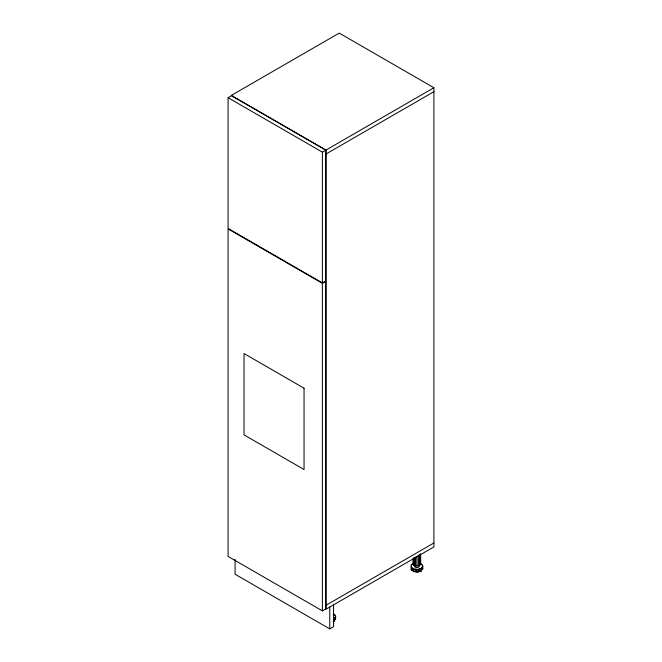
<?xml version="1.0" encoding="UTF-8"?>
<svg xmlns="http://www.w3.org/2000/svg" width="662" height="662" viewBox="0 0 662 662"><rect width="100%" height="100%" fill="white"/><g stroke="black" fill="none" stroke-linecap="round" stroke-linejoin="round"><path stroke-width="0.99" d="M413.626 569.965L412.277 570.627L412.277 568.112L412.931 568.559L412.931 571.074L415.413 571.894L415.719 569.221M419.65 563.263L421.413 563.85L422.803 566.051L422.803 568.766L422.29 569.593L422.29 567.086L421.421 570.975L420.105 571.414L420.105 568.906L419.129 569.229L419.129 571.736L417.912 572.15L416.406 572.001L416.712 569.32M333.267 615.089L333.309 614.278M413.328 563.933L413.369 563.122M419.551 554.748L419.551 565.505L420.66 563.958L420.66 554.243M334.31 614.137L335.708 616.339L334.327 618.54L334.327 621.262L333.102 621.668M334.327 621.262L334.84 617.919M335.708 616.339L335.187 619.88L335.187 617.373M421.421 570.975L421.421 568.253L422.803 566.051M413.369 557.992L413.369 564.802L414.189 565.505L414.329 557.611M415.422 557.239L415.422 565.985L415.562 557.114M412.277 570.627L411.292 569.949L411.284 564.885L413.245 563.536M412.269 564.421L412.914 563.974M228.092 97.711L231.493 95.742L325.795 150.183L325.795 280.928L322.386 282.897L228.092 228.456L228.092 97.711L322.386 152.152L325.795 150.183M325.985 150.075L433.908 87.756L433.908 546.911L325.985 609.222L325.985 150.075L231.311 95.411L339.234 33.1L433.908 87.756M325.985 154.006L433.908 91.695M322.386 283.336L325.795 281.367L325.795 608.891L322.386 610.861L228.092 556.419L228.092 228.895L322.386 283.336L322.386 610.861M325.985 605.283L433.908 542.972M235.093 559.332L235.093 574.244L329.767 628.9L333.557 626.715L333.557 604.53M415.422 565.985L419.551 565.505M411.284 564.885L411.292 567.235L413.907 569.022L417.912 569.428L421.421 568.253M418.243 570.859L419.22 570.528L420.105 571.414M420.37 563.122L420.66 563.958M415.719 570.892L416.712 570.992M414.329 565.389L415.562 565.861M421.934 564.885L422.282 565.431M422.282 567.938L422.803 568.766M334.831 615.172L335.179 615.718M335.179 618.225L335.708 619.053M411.284 567.607L411.292 568.484M411.292 569.072L411.292 569.949M420.37 554.111L420.37 564.802M420.163 553.962L420.163 564.719M419.336 554.665L419.336 565.431M419.22 568.857L419.22 570.528M418.268 555.145L418.318 565.985M417.912 569.428L417.912 572.15M416.82 556.287L416.87 566.151M416.406 572.001L416.406 569.486L415.413 569.386L415.413 571.894M414.189 557.735L414.189 565.505M413.907 569.022L413.907 571.745M413.08 559.1L413.08 563.958M329.767 607.037L329.767 628.9M322.386 152.152L322.386 282.897M419.311 565.679A2.524 1.456 0 0 1 416.539 567.5A2.524 1.456 0 0 1 414.685 565.323M415.604 565.224A2.524 1.456 0 0 1 415.082 564.992M304.048 388.197L244.03 353.549L244.03 434.884L304.048 469.532L304.048 388.197"/></g></svg>
